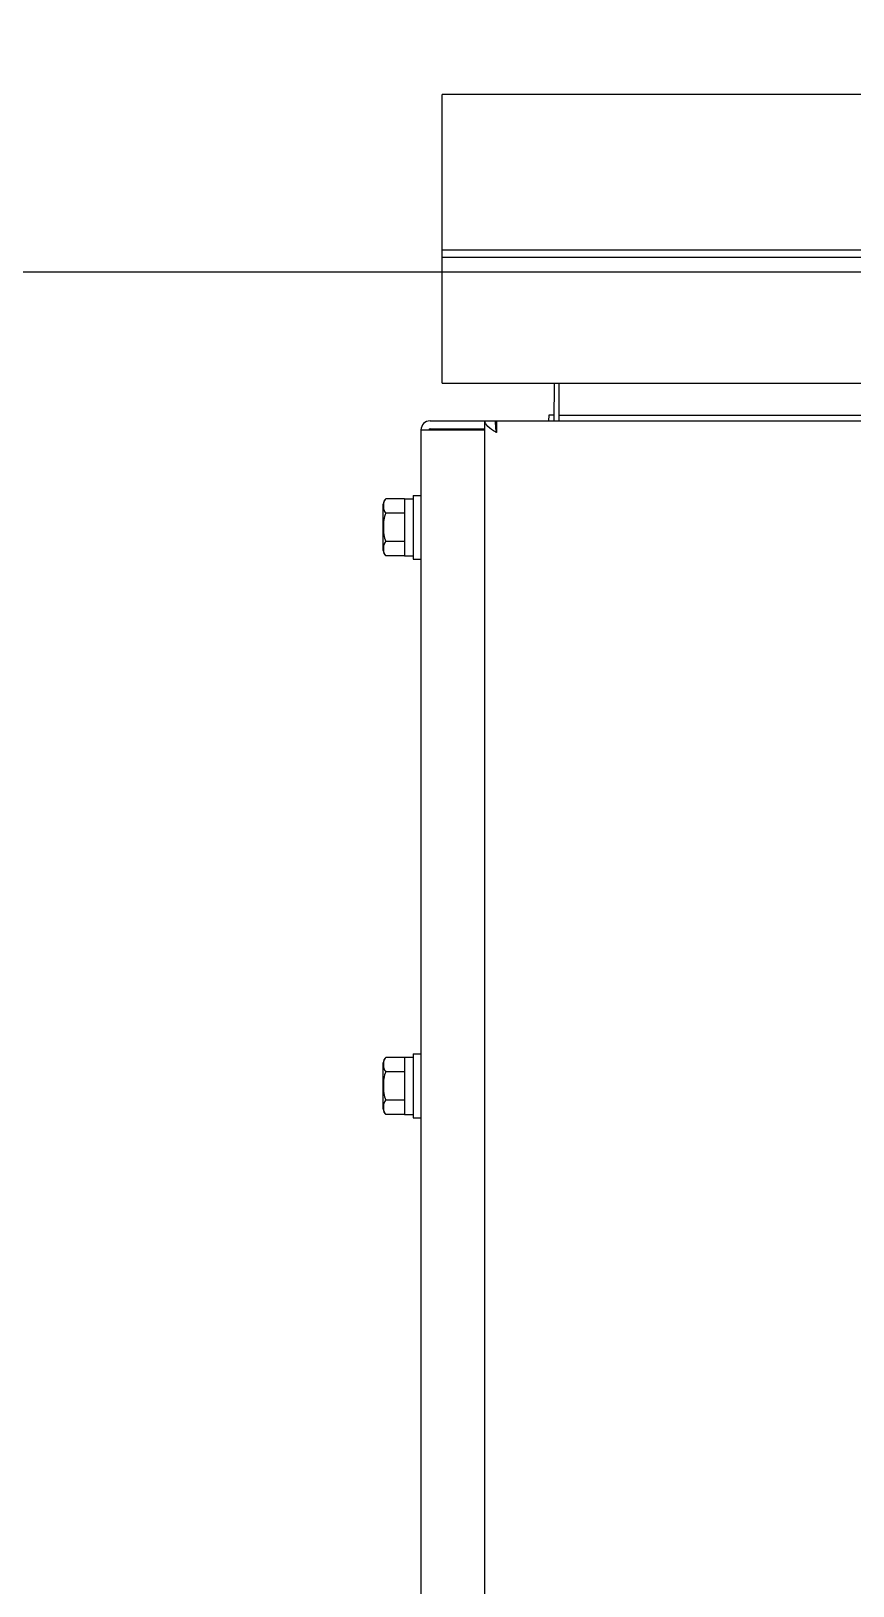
# Model space of a CAD drawing. Extents: x 61367 to 140945, y -1257 to 25588.
# Drawn here: x 70474.4 to 70628.9, y 20211.1 to 20503.4 of the extents above; entities that cross this region are included whole.
import ezdxf

# ---------------------------------------------------------------- set-up
doc = ezdxf.new("R2010")
doc.units = 0
doc.header["$MEASUREMENT"] = 0
doc.layers.get('0').update_dxf_attribs({"linetype": 'CONTINUOUS'})
for name, color, linetype in [('2401-00300-M6-16HWMC_0', 7, 'CONTINUOUS'), ('4212-68099_1_0', 7, 'CONTINUOUS'), ('4212-73754_1_0', 7, 'CONTINUOUS'), ('4212-98011_2_2_0', 7, 'CONTINUOUS'), ('4212-98011_2_3_0', 7, 'CONTINUOUS'), ('4212-Y040801_1_1_0', 7, 'CONTINUOUS')]:
    doc.layers.add(name, color=color, linetype=linetype)
doc.layers.add('THICK', color=7, linetype='CONTINUOUS', lineweight=0)

# ---------------------------------------------------------------- blocks, each defined once
blk = doc.blocks.new('ERGRTHTHRT')
at = {"color": 7, "linetype": 'Continuous'}
for p, q in [((-37112.55, -67481.14), (-37967.55, -67481.04)), ((-37112.55, -67482.54), (-37967.55, -67482.44))]:
    blk.add_line(p, q, dxfattribs=at)
at = {"layer": '2401-00300-M6-16HWMC_0', "color": 7, "linetype": 'Continuous'}
for p, q in [((-37974.66, -67527.81), (-37978.14, -67527.81)), ((-37974.66, -67527.79), (-37974.66, -67538.54)), ((-37974.66, -67527.79), (-37973.01, -67527.79)), ((-37973.01, -67527.16), (-37973.01, -67539.16)), ((-37973.01, -67527.16), (-37971.56, -67527.16)), ((-37978.66, -67537.52), (-37978.66, -67528.81)), ((-37974.66, -67530.49), (-37978.14, -67530.49)), ((-37974.66, -67535.84), (-37978.14, -67535.84)), ((-37974.66, -67538.52), (-37978.14, -67538.52)), ((-37974.66, -67538.54), (-37973.01, -67538.54)), ((-37973.01, -67539.16), (-37971.56, -67539.16)), ((-37978.66, -67642.52), (-37978.66, -67633.81)), ((-37974.66, -67632.81), (-37978.14, -67632.81)), ((-37974.66, -67632.79), (-37974.66, -67643.54)), ((-37974.66, -67632.79), (-37973.01, -67632.79)), ((-37973.01, -67632.16), (-37973.01, -67644.16)), ((-37973.01, -67632.16), (-37971.56, -67632.16)), ((-37974.66, -67635.49), (-37978.14, -67635.49)), ((-37974.66, -67640.84), (-37978.14, -67640.84)), ((-37974.66, -67643.52), (-37978.14, -67643.52)), ((-37974.66, -67643.54), (-37973.01, -67643.54)), ((-37973.01, -67644.16), (-37971.56, -67644.16))]:
    blk.add_line(p, q, dxfattribs=at)
for centre, start, end in [((-37977.44, -67528.81), 124.948, 180), ((-37977.44, -67537.52), 180, 235.052), ((-37977.44, -67633.81), 124.948, 180), ((-37977.44, -67642.52), 180, 235.052)]:
    blk.add_arc(centre, 1.22, start, end, dxfattribs=at)
for points, knots in [([(-37978.14, -67527.81), (-37978.25, -67527.89), (-37978.44, -67528.09), (-37978.61, -67528.56), (-37978.63, -67529.15), (-37978.61, -67529.73), (-37978.44, -67530.21), (-37978.25, -67530.41), (-37978.14, -67530.49)], [0, 0, 0, 0, 0.14349, 0.266269, 0.5, 0.733731, 0.856508, 1, 1, 1, 1]), ([(-37978.14, -67530.49), (-37978.4, -67530.86), (-37978.6, -67531.8), (-37978.63, -67533.16), (-37978.6, -67534.53), (-37978.4, -67535.47), (-37978.14, -67535.84)], [0, 0, 0, 0, 0.248888, 0.499999, 0.75111, 1, 1, 1, 1]), ([(-37978.14, -67535.84), (-37978.25, -67535.92), (-37978.44, -67536.12), (-37978.61, -67536.59), (-37978.63, -67537.18), (-37978.61, -67537.77), (-37978.44, -67538.24), (-37978.25, -67538.44), (-37978.14, -67538.52)], [0, 0, 0, 0, 0.143491, 0.266268, 0.499999, 0.733731, 0.856509, 1, 1, 1, 1]), ([(-37978.14, -67632.81), (-37978.25, -67632.89), (-37978.44, -67633.09), (-37978.61, -67633.56), (-37978.63, -67634.15), (-37978.61, -67634.73), (-37978.44, -67635.21), (-37978.25, -67635.41), (-37978.14, -67635.49)], [0, 0, 0, 0, 0.14349, 0.266269, 0.5, 0.733731, 0.856508, 1, 1, 1, 1]), ([(-37978.14, -67635.49), (-37978.4, -67635.86), (-37978.6, -67636.8), (-37978.63, -67638.16), (-37978.6, -67639.53), (-37978.4, -67640.47), (-37978.14, -67640.84)], [0, 0, 0, 0, 0.248888, 0.499999, 0.75111, 1, 1, 1, 1]), ([(-37978.14, -67640.84), (-37978.25, -67640.92), (-37978.44, -67641.12), (-37978.61, -67641.59), (-37978.63, -67642.18), (-37978.61, -67642.77), (-37978.44, -67643.24), (-37978.25, -67643.44), (-37978.14, -67643.52)], [0, 0, 0, 0, 0.143491, 0.266268, 0.499999, 0.733731, 0.856509, 1, 1, 1, 1])]:
    blk.add_open_spline(points, degree=3, knots=knots, dxfattribs=at)
at = {"layer": '4212-68099_1_0', "color": 7, "linetype": 'Continuous'}
for p, q in [((-37959.56, -69588.16), (-37959.56, -67513.16)), ((-37959.56, -67513.16), (-37957.56, -67513.16)), ((-37957.36, -67513.16), (-37957.36, -67515.36)), ((-37957.36, -67513.16), (-37122.76, -67513.16)), ((-37957.45, -67515.31), (-37957.56, -67515.24)), ((-37957.36, -67515.36), (-37957.45, -67515.31)), ((-37957.36, -67515.36), (-37957.39, -67515.17))]:
    blk.add_line(p, q, dxfattribs=at)
blk.add_open_spline([(-37957.56, -67515.24), (-37958.05, -67514.92), (-37958.87, -67514.44), (-37959.56, -67513.56), (-37959.56, -67513.16)], degree=3, knots=[0, 0, 0, 0, 0.597826, 1, 1, 1, 1], dxfattribs=at)
blk.add_open_spline([(-37957.39, -67515.17), (-37957.48, -67514.5), (-37957.56, -67513.84), (-37957.56, -67513.16)], degree=3, dxfattribs=at)
at = {"layer": '4212-73754_1_0', "color": 7, "linetype": 'Continuous'}
for p, q in [((-37969.86, -67513.16), (-37959.56, -67513.16)), ((-37957.56, -67513.16), (-37957.36, -67513.16)), ((-37971.56, -67514.86), (-37971.56, -68535.66)), ((-37971.56, -67514.86), (-37959.56, -67514.86)), ((-37969.86, -67514.66), (-37959.56, -67514.66)), ((-37957.45, -67514.66), (-37957.36, -67514.66)), ((-37957.36, -67514.86), (-37957.43, -67514.86))]:
    blk.add_line(p, q, dxfattribs=at)
for radius in [1.7, 0.2]:
    blk.add_arc((-37969.86, -67514.86), radius, 90, 180, dxfattribs=at)
at = {"layer": '4212-98011_2_2_0', "color": 7, "linetype": 'Continuous'}
for p, q in [((-37946.55, -67506.09), (-37946.56, -67513.16)), ((-37947.55, -67512.09), (-37947.56, -67513.16)), ((-37946.55, -67512.09), (-37947.55, -67512.09))]:
    blk.add_line(p, q, dxfattribs=at)
at = {"layer": '4212-98011_2_3_0', "color": 7, "linetype": 'Continuous'}
for p, q in [((-37945.55, -67512.09), (-37945.55, -67506.09)), ((-37945.56, -67513.16), (-37945.55, -67512.09)), ((-37945.55, -67512.09), (-37134.55, -67512.18))]:
    blk.add_line(p, q, dxfattribs=at)
at = {"layer": '4212-Y040801_1_1_0', "color": 7, "linetype": 'Continuous'}
for p, q in [((-37967.55, -67506.08), (-37967.55, -67451.8)), ((-37112.55, -67451.9), (-37967.55, -67451.8)), ((-37967.55, -67506.08), (-37112.55, -67506.18))]:
    blk.add_line(p, q, dxfattribs=at)

msp = doc.modelspace()

# ---------------------------------------------------------------- linework, layer by layer
at = {"layer": 'THICK', "lineweight": -3}
msp.add_lwpolyline([(80169.171, 20458.086), (80169.171, 20521.086), (80145.171, 20521.086), (80145.171, 20608.086), (68309.171, 20608.086), (68309.171, 20521.086), (68285.171, 20521.086), (68285.171, 20458.086)], close=True, dxfattribs=at)

# ---------------------------------------------------------------- block references
at = {"lineweight": -3}
msp.add_blockref('ERGRTHTHRT', (108519.232, 87943.251), dxfattribs=at)

doc.saveas('drawing.dxf')
